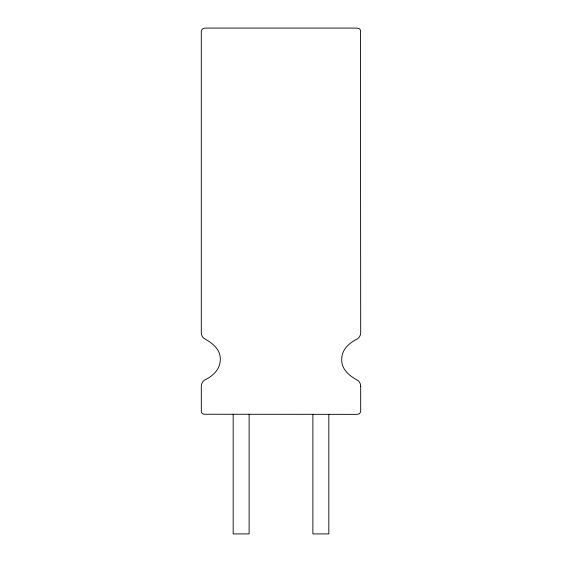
<?xml version="1.0" encoding="UTF-8"?>
<svg xmlns="http://www.w3.org/2000/svg" width="562" height="562" viewBox="0 0 562 562"><rect width="100%" height="100%" fill="white"/><g stroke="black" fill="none" stroke-linecap="round" stroke-linejoin="round"><path stroke-width="0.84" d="M328.819 414.349L328.819 533.9L312.879 533.9L312.879 414.349M249.121 414.349L249.121 533.9L233.181 533.9L233.181 414.349M360.706 386.234L360.671 411.827L359.413 413.751L357.411 414.349L203.739 414.25L201.976 413.211L201.329 411.827L201.294 386.234C201.287 383.888 202.517 381.647 204.343 380.214C212.598 376.343 220.423 369.367 220.304 359.483C220.606 348.995 211.846 342.75 203.732 338.226C202.243 336.807 201.294 334.804 201.294 332.732L201.294 31.191L202.327 29.006L204.807 28.1L357.193 28.1L359.329 28.739L360.439 30.011L360.706 332.732C360.713 335.078 359.483 337.319 357.657 338.753C349.402 342.623 341.577 349.599 341.696 359.483C341.394 369.979 350.154 376.224 358.268 380.748C359.757 382.16 360.706 384.162 360.706 386.234"/></g></svg>
